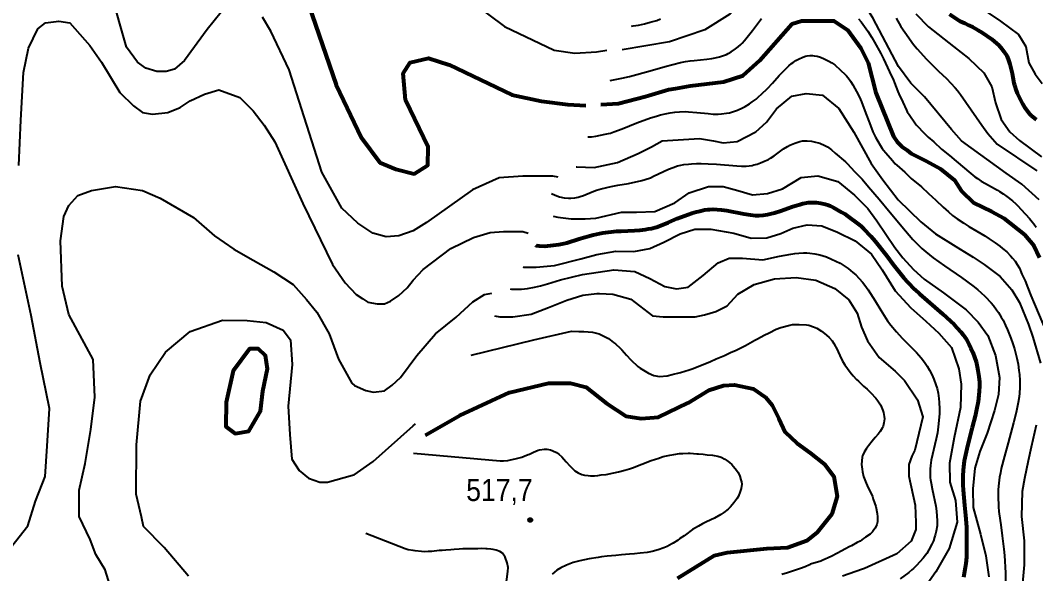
# Model space of a CAD drawing. Header units: metres. Extents: x 552626 to 559174, y 1843804 to 1852371.
# Drawn here: x 556217 to 557000, y 1850230 to 1850657 of the extents above; entities that cross this region are included whole.
import ezdxf

# ---------------------------------------------------------------- set-up
doc = ezdxf.new("R2010")
doc.units = ezdxf.units.M
doc.header["$LTSCALE"] = 6.8
for name, color, linetype, lineweight in [('1', 7, 'Continuous', 25), ('2', 7, 'Continuous', 53), ('5', 7, 'Continuous', 25)]:
    doc.layers.add(name, color=color, linetype=linetype, lineweight=lineweight)

msp = doc.modelspace()

# ---------------------------------------------------------------- hatches: boundary and pattern name
at = {"layer": '5'}
msp.add_hatch(color=256, dxfattribs=at).paths.add_polyline_path([(556611.44, 1850271.84, 1), (556608.44, 1850271.84, 1)])

# ---------------------------------------------------------------- linework, layer by layer
at = {"layer": '1'}
msp.add_line((556626.36, 1850523.66), (556626.46, 1850523.6), dxfattribs=at)
for points in [[(556431.39, 1850892.53), (556419.42, 1850872.9), (556405.79, 1850856.57), (556404, 1850840.16), (556405.62, 1850828.66), (556424.14, 1850815.41), (556449.45, 1850807.04), (556471.34, 1850792.13), (556494.88, 1850770.64), (556530.15, 1850731.01), (556564.99, 1850671.23), (556590.13, 1850652.36), (556628.42, 1850634.06), (556644.41, 1850631.78), (556660.98, 1850632.92), (556668.98, 1850634.06)], [(556903.28, 1850608.67), (556893.83, 1850621.41), (556874.14, 1850659.09), (556864.75, 1850673.99), (556859.02, 1850682.39), (556848.63, 1850693.95), (556839.34, 1850699.95), (556825.97, 1850703.94), (556813.13, 1850704.77), (556801.68, 1850702.84), (556791.08, 1850696.1), (556788.99, 1850693.85), (556782.6, 1850684.26), (556774.74, 1850672.13), (556763.85, 1850661.82), (556744.5, 1850649.69), (556717.28, 1850640.59), (556680.91, 1850634.42)], [(556371.82, 1850663.5), (556360.84, 1850649.92), (556343.41, 1850626.01), (556335.66, 1850619.55), (556329.2, 1850617.61), (556322.1, 1850617.61), (556313.7, 1850620.2), (556307.25, 1850624.72), (556298.85, 1850636.35), (556286.58, 1850679)], [(556952.55, 1850669.7), (556972.51, 1850656.36), (556986.42, 1850646.05), (556991.86, 1850636.95), (556994.28, 1850624.21), (556999.12, 1850615.72), (557004.56, 1850608.44)], [(556631.48, 1850536.17), (556627.45, 1850536.83), (556604.2, 1850536.83), (556586.12, 1850535.54), (556565.46, 1850526.49), (556529.95, 1850501.29), (556519.62, 1850494.83), (556508.64, 1850490.95), (556498.95, 1850490.3), (556488.62, 1850492.89), (556477, 1850500.64), (556464.73, 1850512.28), (556449.23, 1850540.06), (556424.12, 1850618.9), (556409.91, 1850648.63), (556403.46, 1850659.62)], [(556671.58, 1850610.72), (556671.68, 1850610.73), (556680.64, 1850612.42), (556686.37, 1850613.7), (556702.45, 1850618.22), (556713.98, 1850621.58), (556725.89, 1850624.55), (556729.74, 1850625.37), (556733.14, 1850625.89), (556736.35, 1850626.24), (556746.14, 1850627.09), (556750.03, 1850627.59), (556752.57, 1850628.06), (556755.78, 1850628.84), (556758.91, 1850629.88), (556761.28, 1850630.88), (556762.56, 1850631.52), (556764.79, 1850632.84), (556768.12, 1850635.12), (556770.2, 1850636.69), (556772.21, 1850638.41), (556773.28, 1850639.45), (556775.14, 1850641.52), (556781.38, 1850649.15), (556788.32, 1850658.45)], [(556688.11, 1850652.69), (556689.35, 1850652.82), (556693.3, 1850653.46), (556698.03, 1850654.5), (556702.45, 1850655.59), (556707.46, 1850657.1), (556710.48, 1850658.22)], [(556863.03, 1850658.36), (556864.96, 1850655.86), (556870.07, 1850648.64), (556873.25, 1850643.76), (556875.25, 1850640.34), (556880.11, 1850631.65), (556882.35, 1850627.34), (556886.83, 1850617.36), (556889.89, 1850610.86), (556890.67, 1850609.01), (556893.27, 1850602.19), (556894.02, 1850600.45), (556897.22, 1850594.03), (556899.9, 1850587.92), (556900.6, 1850586.61), (556901.99, 1850584.46), (556906.79, 1850577.42), (556907.63, 1850576.38), (556913.82, 1850569.84), (556915.67, 1850567.93), (556916.77, 1850566.91), (556921.06, 1850563.34), (556927.04, 1850557.86), (556933.2, 1850552.88), (556938.32, 1850548.43), (556949.56, 1850538.92), (556952.62, 1850536.55), (556954.7, 1850535.06), (556957.57, 1850533.17), (556960.74, 1850531.28), (556970.04, 1850526.14), (556971.56, 1850525.19), (556974.42, 1850523.27), (556977.29, 1850521.19), (556981.55, 1850517.89), (556984.22, 1850515.57), (556985.68, 1850514.14), (556988.33, 1850511.3), (556994.65, 1850504.25), (556996.87, 1850501.72), (556998.02, 1850500.29), (556999.93, 1850497.68)], [(556891.92, 1850658.74), (556895.7, 1850652.38), (556898.64, 1850647.99), (556905.31, 1850638.53), (556908.2, 1850635.07), (556915.3, 1850627.11), (556924.68, 1850618.03), (556930.9, 1850612.19), (556937.49, 1850605.14), (556939.24, 1850603.12), (556941.58, 1850599.91), (556958.11, 1850576.38), (556962.68, 1850569.78), (556969.78, 1850561.65), (557000.37, 1850541.06)], [(556907.12, 1850662.11), (556917.04, 1850652.04), (556936.14, 1850636.87), (556948.1, 1850627.65), (556959.67, 1850616.53), (556965.68, 1850605.7), (556968.45, 1850593.58), (556973.02, 1850580.59), (556979.62, 1850571.21), (556987.17, 1850564.39), (557003.96, 1850551.88)], [(556215.67, 1850545.12), (556217.36, 1850580.19), (556219.43, 1850616.97), (556223.31, 1850635.71), (556230.41, 1850650.57), (556236.22, 1850655.09), (556246.55, 1850656.39), (556254.95, 1850655.09), (556270.44, 1850637.65), (556279.48, 1850624.72), (556293.69, 1850601.46), (556304.02, 1850591.12), (556311.12, 1850585.95), (556318.87, 1850584.65), (556330.49, 1850585.95), (556340.18, 1850589.82), (556347.93, 1850594.99), (556358.9, 1850600.16), (556369.88, 1850603.39), (556386.02, 1850597.58), (556396.35, 1850587.24), (556404.75, 1850576.25), (556413.14, 1850563.33), (556434.62, 1850515.97), (556457.63, 1850468.97), (556467.31, 1850454.75), (556475.7, 1850445.71), (556480.87, 1850442.47), (556484.74, 1850439.89), (556491.85, 1850438.6), (556497.66, 1850438.6), (556502.18, 1850440.54), (556508.64, 1850445.06), (556515.09, 1850450.88), (556519.61, 1850456.69), (556527.36, 1850465.09), (556548.67, 1850481.25), (556566.1, 1850489.65), (556579.02, 1850493.53), (556589.35, 1850494.17), (556604.2, 1850494.17), (556608.31, 1850493.07)], [(556654.46, 1850567.25), (556655.35, 1850567.23), (556656.29, 1850567.28), (556657.21, 1850567.35), (556660.47, 1850567.84), (556667.81, 1850569.29), (556670.38, 1850569.83), (556671.8, 1850570.21), (556674.34, 1850571.03), (556680.92, 1850573.44), (556692.13, 1850578), (556702.73, 1850581.85), (556707.23, 1850583.28), (556710.36, 1850584.13), (556715.11, 1850585.22), (556717.91, 1850585.71), (556721.42, 1850586.18), (556725.06, 1850586.54), (556729.35, 1850586.71), (556731.89, 1850586.62), (556738.29, 1850586.1), (556747.05, 1850585.15), (556750.86, 1850584.82), (556754.74, 1850584.74), (556757.3, 1850584.89), (556761.19, 1850585.41), (556763.58, 1850585.9), (556766.62, 1850586.75), (556769.78, 1850587.87), (556773.47, 1850589.53), (556775.62, 1850590.74), (556778.85, 1850592.77), (556780.97, 1850594.15), (556784.1, 1850596.44), (556785.93, 1850598.02), (556788.18, 1850600.13), (556792.72, 1850604.58), (556796.71, 1850608.74), (556801.86, 1850614.56), (556809.39, 1850621.94), (556811.42, 1850623.79), (556812.55, 1850624.69), (556814.62, 1850626.09), (556816.7, 1850627.27), (556819.97, 1850628.76), (556822.11, 1850629.45), (556823.3, 1850629.7), (556825.46, 1850629.93), (556827.63, 1850629.91), (556828.83, 1850629.8), (556830.99, 1850629.46), (556833.77, 1850628.68), (556836.63, 1850627.52), (556840.13, 1850625.71), (556842.37, 1850624.37), (556844.6, 1850622.81), (556845.84, 1850621.82), (556848.07, 1850619.8), (556853.61, 1850614.22), (556855.66, 1850611.82), (556856.72, 1850610.32), (556858.52, 1850607.31), (556862.92, 1850599.33), (556864.52, 1850596.16), (556865.33, 1850594.29), (556868.54, 1850585.23), (556871.48, 1850578.1), (556874.07, 1850571.17), (556874.74, 1850569.64), (556876.04, 1850567.11), (556879.65, 1850560.82), (556881.22, 1850558.36), (556882.15, 1850557.07), (556883.97, 1850554.86), (556889.15, 1850548.95), (556891.34, 1850546.56), (556892.59, 1850545.33), (556898.66, 1850540.01), (556903.68, 1850535.25), (556911.44, 1850528.68), (556916.88, 1850523.49), (556922.47, 1850518.45), (556928.12, 1850512.94), (556932.27, 1850509.36), (556935.54, 1850506.68), (556939.04, 1850504.03), (556944.09, 1850500.64), (556947.98, 1850498.23), (556960.26, 1850490.91), (556963.81, 1850488.67), (556968.28, 1850485.62), (556971.79, 1850483.01), (556974, 1850481.25), (556977.21, 1850478.49), (556980.1, 1850475.65), (556981.75, 1850473.75), (556983.65, 1850471.31), (556985.33, 1850468.9), (556987.04, 1850465.93), (556988.98, 1850461.4), (556991.36, 1850456.2)], [(557002.28, 1850518.69), (556988.87, 1850530.84), (556976.73, 1850539.15), (556942.38, 1850564.19), (556934.77, 1850572.82), (556913.87, 1850598.06), (556903.28, 1850608.67)], [(556645.41, 1850544.25), (556645.84, 1850544.25), (556659.26, 1850543.62), (556677.14, 1850547.45), (556693.11, 1850554.48), (556703.33, 1850559.59), (556711.64, 1850564.07), (556740.38, 1850565.98), (556751.24, 1850564.07), (556758.6, 1850562.54), (556769.39, 1850563.63), (556783.88, 1850571.13), (556792.08, 1850578.68), (556799.83, 1850588.78), (556811.63, 1850598.74), (556822.51, 1850600.56), (556835.21, 1850599.35), (556847.91, 1850589.03), (556859.4, 1850570.84), (556872.79, 1850546.65), (556881.84, 1850534.15), (556893.59, 1850518.75), (556910.91, 1850501.69), (556922.4, 1850492.57), (556937.98, 1850482.68), (556951.36, 1850474.54), (556959.84, 1850468.91), (556972.28, 1850459.59), (556981.14, 1850449.24), (556987.01, 1850439.62), (556994.05, 1850422.46), (556997.46, 1850412.86), (557003.3, 1850392.8)], [(556626.46, 1850523.6), (556626.79, 1850523.42), (556630.43, 1850521.71), (556632.42, 1850521.03), (556635.98, 1850520.31), (556639.39, 1850520.06), (556641.17, 1850520.05), (556644.2, 1850520.28), (556647.01, 1850520.79), (556648.5, 1850521.18), (556651.05, 1850522.09), (556657.58, 1850524.81), (556661, 1850526.07), (556664.49, 1850527.06), (556672.31, 1850529.01), (556677.44, 1850530.13), (556685.57, 1850531.36), (556696.02, 1850533.68), (556698.63, 1850534.34), (556702.59, 1850535.77), (556705.03, 1850536.83), (556716.6, 1850542.28), (556720.05, 1850543.67), (556723.55, 1850544.8), (556725.93, 1850545.4), (556728.33, 1850545.88), (556731.97, 1850546.32), (556734.3, 1850546.47), (556738.06, 1850546.66), (556741.8, 1850546.71), (556747.01, 1850546.47), (556753.5, 1850546.29), (556769.17, 1850544.8), (556772.71, 1850544.67), (556776.32, 1850544.77), (556778.65, 1850544.95), (556781.04, 1850545.29), (556782.39, 1850545.57), (556784.88, 1850546.27), (556787.38, 1850547.13), (556791.1, 1850548.65), (556793.57, 1850549.91), (556795.06, 1850550.8), (556797.96, 1850552.74), (556805.22, 1850557.93), (556808.15, 1850559.78), (556810.03, 1850560.76), (556813.87, 1850562.43), (556817.82, 1850563.7), (556818.86, 1850563.93), (556819.87, 1850564.11), (556823.31, 1850564.32), (556826.79, 1850563.93), (556827.83, 1850563.73), (556828.91, 1850563.49), (556833.05, 1850562.29), (556837.1, 1850560.61), (556839.09, 1850559.5), (556842.22, 1850557.16), (556845.11, 1850554.6), (556852.82, 1850548.06), (556854.28, 1850546.65), (556860.06, 1850540.39), (556864.62, 1850535.89), (556865.85, 1850534.55), (556870.7, 1850528.68), (556878.82, 1850519.2), (556887.31, 1850508.85), (556899.09, 1850494.72), (556904.96, 1850488.1), (556906.93, 1850485.98), (556909.93, 1850482.95), (556911.84, 1850481.17), (556914.91, 1850478.5), (556920.54, 1850474.03), (556929.24, 1850467.79), (556942.44, 1850458.8), (556946.3, 1850456.02), (556952.01, 1850451.65), (556954.99, 1850449.24), (556957.2, 1850447.33), (556960.49, 1850444.25), (556965.32, 1850439.21), (556966.99, 1850437.25), (556969.36, 1850434), (556970.8, 1850431.79), (556972.99, 1850428.22), (556974.35, 1850425.83), (556976.31, 1850421.93), (556977.83, 1850418.55), (556980.45, 1850412.12), (556982.01, 1850407.64), (556983.18, 1850403.85), (556985.03, 1850396.69), (556985.97, 1850391.91), (556986.67, 1850387.18), (556987.02, 1850384.12)], [(556627.6, 1850506.1), (556631.15, 1850505.27), (556641.37, 1850503.99), (556652.23, 1850503.99), (556660.53, 1850504.63), (556680.34, 1850509.1), (556691.84, 1850509.1), (556705.98, 1850509.8), (556721.36, 1850516.33), (556732.46, 1850524.05), (556747.4, 1850529), (556758.63, 1850528.9), (556770.03, 1850525.91), (556781.33, 1850522.45), (556792.89, 1850523.47), (556804.44, 1850527.25), (556818.67, 1850535.8), (556831.7, 1850537.3), (556846.95, 1850532.91), (556860, 1850522.27), (556870.26, 1850511.92), (556877.03, 1850502.41), (556890.89, 1850482.04), (556897.19, 1850474), (556905.45, 1850464.97), (556913.67, 1850457.62), (556928.4, 1850447.02), (556946.05, 1850433.84), (556955.28, 1850424.3), (556962.6, 1850414.08), (556968.66, 1850398.8), (556971.69, 1850381.79), (556970.89, 1850368.64), (556967.87, 1850356.16), (556962.17, 1850338.92), (556956.43, 1850324.74), (556952.7, 1850311.72), (556950.97, 1850296), (556951.4, 1850281.61), (556957, 1850260.9), (556961.07, 1850244.17), (556963.53, 1850228.16)], [(556288.1, 1850214.35), (556282.38, 1850233.39), (556275.15, 1850245.13), (556270.84, 1850256.85), (556262.18, 1850274.44), (556262.31, 1850294.91), (556266.82, 1850315.34), (556271.37, 1850341.62), (556274.45, 1850366.45), (556273.17, 1850395.7), (556254.23, 1850430.2), (556249.06, 1850452.17), (556247.77, 1850487.07), (556250.36, 1850505.81), (556254.23, 1850514.21), (556261.33, 1850521.96), (556271.66, 1850525.84), (556290.39, 1850529.07), (556311.05, 1850525.84), (556324.61, 1850520.02), (556350.44, 1850505.16), (556366.58, 1850490.94), (556381.43, 1850480.6), (556396.28, 1850472.2), (556412.43, 1850463.15), (556427.28, 1850453.46), (556437.61, 1850441.83), (556445.36, 1850432.13), (556455.04, 1850415.33), (556462.15, 1850395.94), (556472.31, 1850377.37), (556474.54, 1850375.45), (556483.17, 1850371.61), (556489.25, 1850370.33), (556497.7, 1850371.56), (556503.46, 1850375.72), (556509.87, 1850381.78), (556522.48, 1850398.8), (556536.86, 1850415.43), (556552.84, 1850428.23), (556565.63, 1850440.06), (556574.58, 1850445.82), (556580.33, 1850446.78)], [(556604.58, 1850467.07), (556604.96, 1850466.91), (556614.54, 1850466.91), (556628.59, 1850468.19), (556649.03, 1850473.31), (556661.17, 1850476.5), (556676.03, 1850479.02), (556689.72, 1850478.9), (556702.04, 1850481.24), (556713.01, 1850486.03), (556725.49, 1850492.38), (556736.91, 1850495.99), (556749.18, 1850496.17), (556766.75, 1850492.97), (556780.24, 1850489.14), (556792.21, 1850489.29), (556803.19, 1850492.7), (556812.37, 1850496.98), (556823.32, 1850499.31), (556834.75, 1850498.78), (556846.83, 1850493.87), (556860.51, 1850487.15), (556872.91, 1850476.75), (556881.22, 1850464.64), (556891.35, 1850448.6), (556903.3, 1850435.54), (556914.93, 1850425.2), (556924.91, 1850415.9), (556934.63, 1850404.88), (556940.35, 1850388.48), (556942.18, 1850376.56), (556941.47, 1850358.66), (556936.77, 1850335.39), (556933.2, 1850315.62), (556933.49, 1850301.06), (556937.73, 1850286.95), (556939.03, 1850270.21), (556932.91, 1850249.99), (556922.69, 1850231.92), (556914.11, 1850219.72)], [(556594.49, 1850449.97), (556595.52, 1850449.87), (556600.6, 1850449.77), (556603.27, 1850449.88), (556607.83, 1850450.39), (556613.17, 1850451.34), (556617.96, 1850452.4), (556623.2, 1850453.82), (556633.26, 1850457.05), (556650.11, 1850461.01), (556674.31, 1850464.68), (556690.64, 1850463.47), (556702.13, 1850458.01), (556713.62, 1850451.94), (556722.69, 1850450.12), (556731.76, 1850451.34), (556743.25, 1850460.44), (556754.74, 1850470.14), (556763.21, 1850473.78), (556773.49, 1850473.78), (556789.21, 1850472.57), (556802.09, 1850475.31), (556810.79, 1850476.79), (556813.82, 1850477.28), (556816.9, 1850477.65), (556820.67, 1850477.86), (556823.08, 1850477.82), (556825.5, 1850477.67), (556829.27, 1850477.18), (556833.13, 1850476.35), (556835.68, 1850475.6), (556838.25, 1850474.7), (556842.21, 1850473.05), (556845.46, 1850471.49), (556848.71, 1850469.76), (556851.91, 1850467.84), (556854.99, 1850465.68), (556858.58, 1850462.79), (556860.8, 1850460.8), (556863.5, 1850458.13), (556865.96, 1850455.29), (556867.76, 1850452.99), (556870.37, 1850449.29), (556875.84, 1850440.78), (556880.1, 1850433.52), (556885.44, 1850425.44), (556887.93, 1850421.97), (556892.2, 1850416.84), (556896.59, 1850412.05), (556899.7, 1850408.91), (556904.83, 1850403.95), (556907.77, 1850400.96), (556911.23, 1850396.9), (556913.89, 1850393.48), (556915.96, 1850390.49), (556917.77, 1850387.33), (556919.42, 1850383.99), (556920.99, 1850380.45), (556922.64, 1850376.05), (556923.48, 1850373.24), (556924.3, 1850369.52), (556924.85, 1850365.54), (556925.14, 1850362.36), (556925.43, 1850357.64), (556925.4, 1850354.05), (556924.73, 1850345.93), (556923.86, 1850339.08), (556922.94, 1850334.4), (556919.04, 1850317.98), (556918.45, 1850313.78), (556918.26, 1850311.04), (556918.19, 1850306.96), (556918.33, 1850304.36), (556918.49, 1850302.89), (556918.9, 1850300.17), (556919.71, 1850295.9), (556922.69, 1850282.45), (556923.18, 1850278.66), (556923.66, 1850271.1), (556923.53, 1850267.3), (556922.91, 1850263.28), (556922.15, 1850260.17), (556921.67, 1850258.54), (556920.7, 1850255.79), (556919.54, 1850253.1), (556917.26, 1850248.75), (556915.56, 1850246.04), (556914.57, 1850244.66), (556912.71, 1850242.39), (556907.58, 1850236.71), (556905.4, 1850234.48), (556904.12, 1850233.32), (556901.68, 1850231.36), (556895.03, 1850226.47)], [(556200.61, 1850239.71), (556222.7, 1850267.35), (556228.66, 1850286.31), (556236.08, 1850305.27), (556237.69, 1850328.65), (556239.33, 1850357.87), (556232.25, 1850393), (556225.17, 1850429.59), (556215.24, 1850476.42)], [(556582.3, 1850429.3), (556586.43, 1850428.57), (556596.65, 1850428.57), (556610.71, 1850430.48), (556624.12, 1850435.6), (556638.17, 1850441.35), (556650.57, 1850445.22), (556661.19, 1850446.44), (556663.25, 1850446.37), (556673.52, 1850446.01), (556687.61, 1850442.24), (556704.26, 1850429.25), (556712.29, 1850428.58), (556719.64, 1850428.58), (556728.34, 1850428.58), (556737.03, 1850428.58), (556744.38, 1850429.92), (556753.08, 1850432.6), (556761.68, 1850437.01), (556769.86, 1850445.86), (556782.5, 1850453.46), (556798.12, 1850457.86), (556814.91, 1850458.87), (556830.05, 1850456.77), (556844.6, 1850450.45), (556855.58, 1850441.73), (556861.86, 1850431.24), (556865.4, 1850420.43), (556869.82, 1850410.03), (556878.97, 1850397.26), (556891.11, 1850386.52), (556898.39, 1850379.36), (556908.55, 1850364.4), (556912.65, 1850351.51), (556906.36, 1850325.64), (556904.02, 1850320.95), (556901.67, 1850314.7), (556901.7, 1850305.76), (556906.53, 1850283.32), (556907.14, 1850269.98), (556907.14, 1850264.52), (556903.51, 1850255.42), (556892.62, 1850245.72), (556867.71, 1850234.52), (556866.08, 1850233.93), (556850.75, 1850228.42)], [(556991.36, 1850456.2), (556993.37, 1850450.74), (556995.89, 1850444.93), (556998.52, 1850438.16), (557007.92, 1850416.5)], [(556346.62, 1850228.64), (556327.76, 1850250.68), (556311.8, 1850266.86), (556310.38, 1850274.18), (556306.11, 1850291.75), (556306.35, 1850329.75), (556309.48, 1850363.35), (556316.91, 1850383.77), (556328.71, 1850401.23), (556347.8, 1850417.19), (556372.69, 1850425.81), (556391.68, 1850425.69), (556406.28, 1850424.13), (556419.39, 1850418.2), (556425.19, 1850410.86), (556426.53, 1850391.85), (556423.41, 1850359.71), (556424.73, 1850337.78), (556426.07, 1850318.77), (556431.86, 1850309.96), (556439.13, 1850304.07), (556447.87, 1850301.09), (556453.72, 1850301.05), (556472.91, 1850306.41), (556474.2, 1850306.77), (556488.88, 1850316.91), (556519.73, 1850344.49), (556521.6, 1850346.06)], [(556564.36, 1850398.89), (556612.62, 1850410.7), (556641.65, 1850417.37), (556647.44, 1850417.22), (556651.28, 1850417.29), (556657.91, 1850416.78), (556663.18, 1850415.37), (556670.26, 1850411.72), (556674.16, 1850408.79), (556675.66, 1850407.59), (556679.24, 1850404.26), (556680.65, 1850403.14), (556684.23, 1850398.99), (556687.48, 1850395.26), (556692.99, 1850390.23), (556694.7, 1850388.87), (556701.08, 1850384.95), (556705.29, 1850383.25), (556709.48, 1850382.54), (556715.45, 1850383.04), (556719.27, 1850383.94), (556725.83, 1850385.6), (556732.43, 1850387.73), (556734.81, 1850388.46), (556744.51, 1850392.22), (556748.77, 1850394.08), (556753.29, 1850396.06), (556759.72, 1850398.81), (556764.32, 1850400.89), (556768.66, 1850402.84), (556775.84, 1850406.31), (556783.11, 1850410.53), (556785.01, 1850411.47), (556790.33, 1850414.46), (556794.05, 1850416.25), (556799.4, 1850418.88), (556803.16, 1850420.31), (556810.16, 1850422.12), (556812.13, 1850422.53), (556817.31, 1850422.67), (556822.84, 1850422.21), (556824.6, 1850421.95), (556828.39, 1850420.75), (556830.8, 1850419.65), (556834.43, 1850417.42), (556835.44, 1850416.63), (556838.35, 1850414.31), (556840.28, 1850412.62), (556842.69, 1850409.88), (556844.02, 1850407.85), (556846.7, 1850402.77), (556847.41, 1850401.39), (556848.46, 1850398.59), (556850.6, 1850394.27), (556852.39, 1850391.38), (556856.42, 1850385.72), (556858.93, 1850382.91), (556861.34, 1850380.17), (556862.85, 1850378.98), (556866.85, 1850375.15), (556869.68, 1850372.73), (556872.38, 1850369.94), (556876.22, 1850365.91), (556877.85, 1850363.63), (556879.92, 1850360.68), (556880.77, 1850358.86), (556881.7, 1850356.32), (556882.16, 1850354.64), (556882.68, 1850351.77), (556882.88, 1850349.97), (556882.71, 1850348.31), (556882.53, 1850346.65), (556881.9, 1850344.2), (556881.27, 1850342.58), (556879.55, 1850340.01), (556878.04, 1850338.1), (556875.79, 1850335.47), (556873.47, 1850332.56), (556870.6, 1850328.94), (556869.19, 1850326.95), (556867.32, 1850324.18), (556866.11, 1850321.21), (556865.77, 1850320.17), (556865.31, 1850314.64), (556865.72, 1850311.04), (556865.95, 1850309.06), (556866.82, 1850305.42), (556868.87, 1850300.36), (556869.73, 1850298.36), (556873.63, 1850289.86), (556874.32, 1850287.84), (556876.24, 1850282.22), (556877.4, 1850276.88), (556877.69, 1850274.36), (556877.59, 1850270.51), (556877.11, 1850268.27), (556875.88, 1850265.48), (556874.85, 1850264.17), (556873.73, 1850262.77), (556872.01, 1850261.02), (556868.38, 1850258.5)], [(556987.02, 1850384.12), (556987.35, 1850379.52), (556987.38, 1850376.73), (556987.31, 1850373.99), (556987.02, 1850369.7), (556986.72, 1850366.9), (556986, 1850362.51), (556984.43, 1850354.77), (556982.53, 1850346.72), (556978.44, 1850331.31), (556975.52, 1850321.07), (556973.05, 1850311.44), (556972.32, 1850308.15), (556971.76, 1850304.92), (556970.91, 1850298.04), (556970.68, 1850295.12), (556970.63, 1850290.43), (556970.95, 1850281.99), (556971.19, 1850278.45), (556971.39, 1850276.48), (556972.55, 1850268.21), (556973.6, 1850259.67), (556975.09, 1850249.29), (556975.49, 1850244.54), (556976.32, 1850231.13), (556976.22, 1850219.54)], [(557000.03, 1850344.96), (556995.98, 1850328.05), (556993.83, 1850317.36), (556990.92, 1850303.97), (556989.17, 1850293.78), (556988.6, 1850274.67), (556990.62, 1850255.7), (556990.66, 1850237.35), (556987.39, 1850200.33), (556979.75, 1850170.32), (556968.26, 1850152.12), (556947.69, 1850127.26), (556942.86, 1850116.34), (556942.86, 1850109.06), (556947.69, 1850101.78), (556961.6, 1850096.32), (556974.91, 1850087.22), (556984.58, 1850078.73), (556995.47, 1850058.11), (557004.54, 1850043.55)], [(556519.84, 1850323.4), (556586.72, 1850317.43), (556589.46, 1850317.38), (556592.63, 1850317.65), (556594.67, 1850318.16), (556598.31, 1850319.03), (556600.45, 1850319.46), (556603.45, 1850320.35), (556605.39, 1850320.94), (556608.25, 1850322.27), (556609.31, 1850322.58), (556612.51, 1850324.13), (556615.99, 1850325.63), (556616.97, 1850325.83), (556620.91, 1850326.46), (556622.73, 1850326.49), (556625.44, 1850325.98), (556627.34, 1850325.29), (556630.15, 1850323.88), (556631.86, 1850322.52), (556634.29, 1850320.43), (556635.86, 1850318.69), (556637.55, 1850316.69), (556640.36, 1850313.64), (556642.43, 1850311.5), (556644.36, 1850309.81), (556646.83, 1850308.18), (556649.8, 1850306.97), (556651.78, 1850306.37), (556654.47, 1850306.04), (556656.49, 1850305.91), (556659.49, 1850305.98), (556661.94, 1850306.17), (556664.62, 1850306.66), (556668.5, 1850307.01), (556674.39, 1850308.24), (556677.87, 1850308.91), (556682.91, 1850310.31), (556686.53, 1850311.37), (556688.73, 1850312.07), (556695.99, 1850314.82), (556703.15, 1850317.65), (556706.5, 1850318.7), (556708.28, 1850319.34), (556712.46, 1850320.77), (556717.57, 1850321.89), (556720.67, 1850322.41), (556725.01, 1850323.1), (556727.62, 1850323.22), (556731.8, 1850323.4), (556733.13, 1850323.3), (556738.34, 1850322.9), (556739.58, 1850322.86), (556743.25, 1850322.53), (556746.4, 1850322.16), (556750.47, 1850321.72), (556751.65, 1850321.56), (556754.64, 1850320.99), (556757.17, 1850320.26), (556759.98, 1850318.69), (556761.46, 1850317.67), (556763.65, 1850316.1), (556765.28, 1850314.64), (556766.73, 1850313.16), (556768.88, 1850310.31), (556770.09, 1850308.53), (556771.42, 1850305.67), (556772.39, 1850302.77), (556772.76, 1850301.17), (556772.95, 1850299.55), (556772.6, 1850296.22), (556771.87, 1850293.86), (556770.54, 1850290.33), (556769.06, 1850288.06), (556766.85, 1850285.07), (556764.38, 1850281.95), (556762.48, 1850280.19), (556759.23, 1850277.53), (556756.85, 1850275.98), (556751.87, 1850273.22), (556749.18, 1850272.09), (556745.2, 1850270.17), (556742.6, 1850268.96), (556739.52, 1850267.14), (556735.09, 1850264.45), (556733.99, 1850263.68), (556730.53, 1850261.18), (556728.51, 1850259.67), (556725.3, 1850257.48), (556723.36, 1850256.07), (556720.12, 1850254.06), (556719, 1850253.47), (556715.49, 1850251.52), (556712.97, 1850250.41), (556708.49, 1850248.89), (556703.81, 1850247.53), (556699.96, 1850246.81), (556694.74, 1850246.21), (556690.32, 1850245.8), (556686.33, 1850245.52), (556680.27, 1850245.1)], [(556591.02, 1850220.34), (556592.68, 1850232.12), (556592.87, 1850235.25), (556592.27, 1850238.83), (556590.68, 1850243.21), (556588.5, 1850246.25), (556586.62, 1850247.58), (556583.57, 1850248.69), (556581.32, 1850249.16), (556579.58, 1850249.24), (556576.72, 1850249.55), (556575.61, 1850249.6), (556572.13, 1850249.75), (556569.59, 1850249.64), (556565.3, 1850249.6), (556562.2, 1850249.61), (556558.01, 1850249.5), (556555.21, 1850249.27), (556551.4, 1850249.01), (556548.86, 1850248.9), (556544.98, 1850248.55), (556542.18, 1850248.32), (556539.63, 1850248.21), (556534.13, 1850247.67), (556531.4, 1850247.54), (556528.32, 1850247.37), (556526.12, 1850247.48), (556521.13, 1850248), (556519.83, 1850248.22), (556515.82, 1850248.94), (556513.55, 1850249.6), (556483.25, 1850261.37)], [(556868.38, 1850258.5), (556866.84, 1850257.6), (556864.14, 1850255.64), (556862, 1850254.39), (556857.63, 1850251.97), (556856.33, 1850251.37), (556852.55, 1850249.29), (556850.05, 1850248), (556846.17, 1850246), (556842.3, 1850244.01), (556839.7, 1850242.8), (556837.18, 1850241.69), (556835.36, 1850240.84), (556834.06, 1850240.23), (556825.85, 1850237.71)], [(556680.27, 1850245.1), (556675.94, 1850244.6), (556669.28, 1850243.84), (556664.95, 1850243.34), (556662.25, 1850243.03), (556655.27, 1850241.86), (556648.22, 1850240.42), (556643, 1850239), (556637.84, 1850237.03), (556633.5, 1850235.08), (556630.34, 1850233.16), (556626.85, 1850230.21)], [(556803.9, 1850230.21), (556808.12, 1850231.29), (556814.47, 1850233.33), (556818.15, 1850234.62), (556821.8, 1850235.99), (556825.29, 1850237.46), (556825.85, 1850237.71)]]:
    msp.add_lwpolyline(points, dxfattribs=at)
at = {"layer": '2'}
for points in [[(556436.39, 1850677.07), (556460.28, 1850607.27), (556479.89, 1850566.5), (556493.94, 1850547.51), (556506.3, 1850542.27), (556520.44, 1850538.75), (556531.11, 1850545.56), (556531.19, 1850559.3), (556513.72, 1850595.51), (556512.08, 1850616.15), (556517.44, 1850624.71), (556531.63, 1850628.05), (556547.53, 1850622.8), (556595.77, 1850599.61), (556618.59, 1850594.72), (556638.97, 1850592.27), (556652.83, 1850591.46)], [(556933.13, 1850661.94), (556941.42, 1850656.5), (556944.99, 1850654.81), (556947.8, 1850653.4), (556950.99, 1850651.85), (556955.08, 1850649.58), (556958.39, 1850647.77), (556965.82, 1850642.69), (556971.12, 1850637.83), (556973.34, 1850635.25), (556974.94, 1850633.16), (556977.26, 1850629.68), (556978.37, 1850627.16), (556979.73, 1850623.3), (556980.66, 1850619.12), (556981.38, 1850616.1), (556981.83, 1850612.95), (556982.76, 1850608.77), (556983.13, 1850607.17), (556984.53, 1850602.95), (556985.3, 1850601.03), (556987.23, 1850596.87), (556989.27, 1850592.64), (556990.84, 1850590.08), (556994.81, 1850584.97), (556996.03, 1850583.83), (556999.97, 1850580.54)], [(556664.31, 1850592.26), (556677.92, 1850592.87), (556698.79, 1850598.29), (556716.89, 1850603.74), (556721.87, 1850604.58), (556733.17, 1850606.49), (556759.01, 1850609.66), (556774.13, 1850614.51), (556786.83, 1850626.03), (556811.93, 1850654.49), (556819.4, 1850656.74), (556844.06, 1850656.74), (556854.56, 1850649.69), (556864.85, 1850635.74), (556870.29, 1850624.21), (556876.34, 1850601.16), (556889.82, 1850567.53), (556892.83, 1850563.36), (556896.3, 1850559.88), (556900.47, 1850556.87), (556903.48, 1850554.32), (556914.93, 1850548.72), (556926.07, 1850542.63), (556937.06, 1850533.91), (556942.35, 1850525.3), (556951.51, 1850516.36), (556965.49, 1850509.68), (556974.98, 1850504.62), (556990.87, 1850492.01), (556998.15, 1850483.47), (557002.41, 1850474.19)], [(556614.35, 1850483.64), (556614.54, 1850483.59), (556616.91, 1850483.22), (556621.18, 1850483.09), (556627.73, 1850483.63), (556631.88, 1850484.22), (556635.95, 1850485.04), (556638.15, 1850485.6), (556647.66, 1850488.66), (556658.81, 1850491.72), (556663.33, 1850492.81), (556666.02, 1850493.24), (556676.51, 1850494.44), (556680.1, 1850494.67), (556690.28, 1850495.09), (556694.47, 1850495.43), (556698.44, 1850495.89), (556700.95, 1850496.25), (556703.41, 1850496.71), (556707.15, 1850497.75), (556713.21, 1850499.89), (556716.29, 1850501.11), (556723.3, 1850504.19), (556734.47, 1850508.51), (556738.22, 1850509.56), (556740.63, 1850510.09), (556744.44, 1850510.87), (556746.93, 1850511.24), (556748.33, 1850511.37), (556750.88, 1850511.43), (556754.14, 1850511.31), (556757.4, 1850511.05), (556761.42, 1850510.52), (556774.67, 1850507.83), (556779.78, 1850507.02), (556783.52, 1850506.73), (556786.47, 1850506.71), (556789.36, 1850506.87), (556792.8, 1850507.33), (556794.98, 1850507.79), (556798.29, 1850508.65), (556803.07, 1850510.12), (556811.64, 1850513.18), (556817.69, 1850515.13), (556820.17, 1850515.83), (556821.55, 1850516.13), (556824.08, 1850516.52), (556828.04, 1850516.74), (556830.6, 1850516.64), (556833.88, 1850516.2), (556837.2, 1850515.41), (556839.78, 1850514.53), (556841.18, 1850513.95), (556843.67, 1850512.71), (556849.98, 1850509.24), (556852.41, 1850507.8), (556853.7, 1850506.95), (556863.76, 1850499.39), (556864.95, 1850498.35), (556867.07, 1850496.28), (556872.53, 1850490.6), (556875.86, 1850486.9), (556884.71, 1850475.6), (556889.64, 1850468.95), (556891.75, 1850466.26), (556897.93, 1850458.57), (556900.95, 1850455.25), (556906.37, 1850449.68), (556909.89, 1850446.25), (556927.8, 1850430.73), (556933.97, 1850425.23), (556936.75, 1850422.53), (556939.35, 1850419.79), (556941.85, 1850416.94), (556943.69, 1850414.64), (556946.19, 1850411), (556948.37, 1850407.13), (556949.63, 1850404.44), (556951.1, 1850400.89), (556952.42, 1850397.31), (556953.56, 1850393.68), (556954.46, 1850389.94), (556955.03, 1850387), (556955.72, 1850382.53), (556956.11, 1850378.13), (556956.17, 1850375.33), (556956.01, 1850370.91), (556955.77, 1850367.99), (556955.17, 1850363.3), (556954, 1850357), (556952.83, 1850351.91), (556950.62, 1850343.05), (556946.9, 1850329.02), (556944.53, 1850317.51), (556943.82, 1850312.91), (556943.6, 1850309.93), (556943.44, 1850306.15), (556943.33, 1850302.46), (556943.35, 1850298.79), (556943.6, 1850295.08), (556944.79, 1850283.27)], [(556529.17, 1850337.31), (556555.78, 1850352.47), (556593.88, 1850370.06), (556624.12, 1850377.34), (556641.05, 1850377.34), (556653.14, 1850374.31), (556668.87, 1850361.57), (556683.99, 1850351.86), (556695.48, 1850350.04), (556708.78, 1850351.26), (556731.76, 1850362.18), (556747.48, 1850371.88), (556758.97, 1850375.52), (556767.44, 1850376.13), (556781.95, 1850373.09), (556791.33, 1850366.47), (556796.43, 1850360.28), (556801.59, 1850350.12), (556806.48, 1850339.62), (556815.45, 1850331.13), (556825.82, 1850323.72), (556836.67, 1850314.82), (556843.89, 1850305.51), (556846.44, 1850289.99), (556842.31, 1850276.45), (556831.04, 1850262.26), (556823.17, 1850255.82), (556808.13, 1850250.41), (556792.25, 1850249.51), (556761.73, 1850246.46), (556751.69, 1850244.23), (556723.44, 1850226.7)], [(556944.79, 1850283.27), (556945.35, 1850275.65), (556946.13, 1850266.62), (556946.34, 1850261.03), (556946.34, 1850248.41), (556946.1, 1850243.19), (556945.64, 1850238.22), (556945.21, 1850235.15), (556943.93, 1850227.86)]]:
    msp.add_lwpolyline(points, dxfattribs=at)
msp.add_lwpolyline([(556403.9, 1850371.18), (556407.54, 1850388.33), (556405.84, 1850398.65), (556400.56, 1850403.84), (556393.48, 1850403.89), (556380.99, 1850386.78), (556375.53, 1850362.76), (556375.41, 1850343.87), (556382.46, 1850338.67), (556393.08, 1850340.32), (556402.03, 1850355.73)], close=True, dxfattribs=at)
at = {"layer": '5'}
msp.add_circle((556609.94, 1850271.84), 1.5, dxfattribs=at)

# ---------------------------------------------------------------- texts
at = {"layer": '5', "width": 0.9}
msp.add_text('517,7', height=17, dxfattribs=at).set_placement((556560.6, 1850286.48))

doc.saveas('drawing.dxf')
